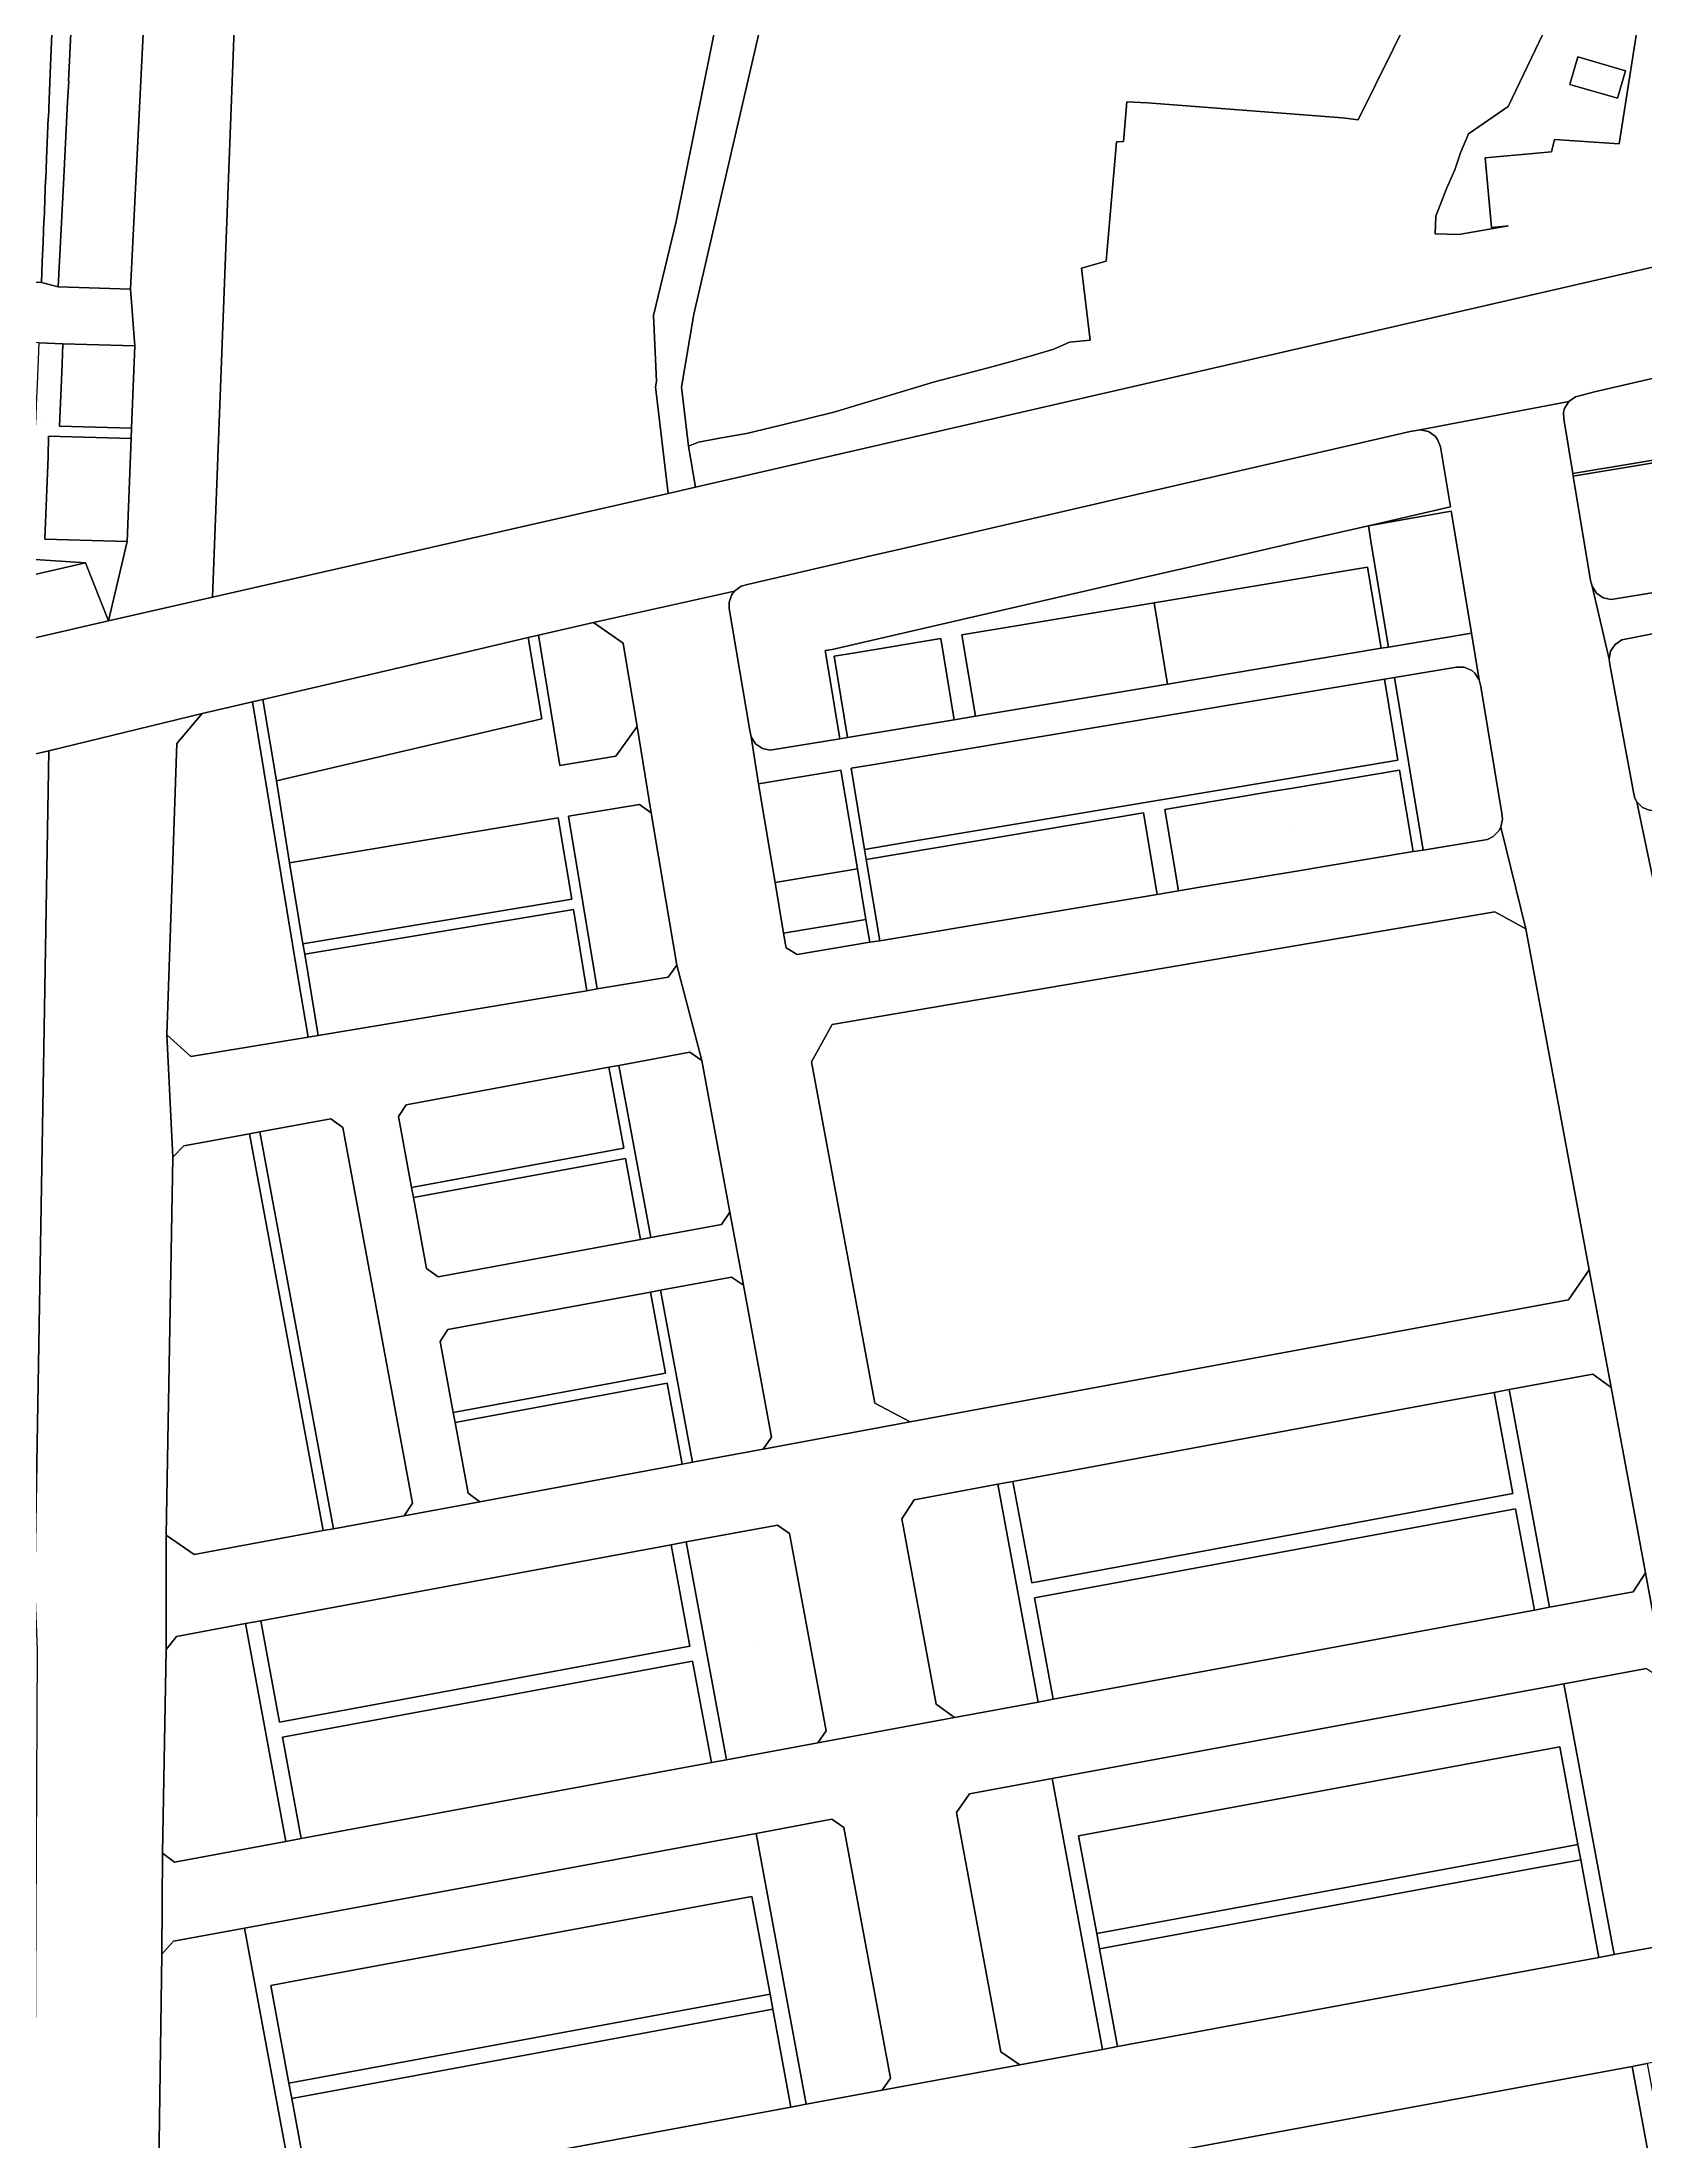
# Model space of a CAD drawing. Extents: x 536464 to 539642, y 1194643 to 1197409.
# Drawn here: x 537380.3 to 537691.7, y 1195366.7 to 1195774.4 of the extents above; entities that cross this region are included whole.
import ezdxf

# ---------------------------------------------------------------- set-up
doc = ezdxf.new("R2010")
doc.units = 0
for name, color, linetype in [('Level 30', 7, 'Continuous'), ('Level 33', 7, 'Continuous'), ('Level 35', 7, 'Continuous'), ('Level 54', 7, 'Continuous'), ('Level 60', 7, 'Continuous')]:
    doc.layers.add(name, color=color, linetype=linetype)

msp = doc.modelspace()

# ---------------------------------------------------------------- linework, layer by layer
at = {"layer": 'Level 30'}
for points in [[(537413.44, 1195666.63), (537393.24, 1195662.03), (537396.84, 1195677.43), (537397.61, 1195697.43), (537397.69, 1195699.43), (537398.38, 1195715.42), (537397.49, 1195726.43), (537400.89, 1195794.35), (537400.96, 1195795.85), (537401.76, 1195811.84), (537402.21, 1195822.83), (537402.89, 1195838.81), (537402.96, 1195840.8), (537405.98, 1195912.72), (537404.06, 1195914.78), (537404.73, 1195930.76), (537424.09, 1195946.53)], [(537505.62, 1195906.12), (537501.87, 1195901.58), (537499.63, 1195895.79), (537509.75, 1195875.39), (537516.14, 1195843.65), (537513.63, 1195790.42), (537503.4, 1195739.57), (537499.02, 1195721.33), (537499.62, 1195708.61), (537499.44, 1195707.51), (537501.91, 1195686.79), (537413.44, 1195666.63), (537424.09, 1195946.53)], [(537383.01, 1195794.92), (537382.34, 1195778.92), (537382.37, 1195778.92), (537381.99, 1195769.94), (537381.97, 1195769.94), (537381.76, 1195764.94), (537381.81, 1195764.94), (537381.59, 1195759.74), (537381.54, 1195759.74), (537381.21, 1195751.74), (537381.23, 1195751.74), (537381.06, 1195747.75), (537381.04, 1195747.75), (537380.88, 1195743.75), (537380.9, 1195743.75), (537380.74, 1195739.76), (537380.71, 1195739.76), (537380.53, 1195735.62), (537380.37, 1195731.76), (537380.39, 1195731.76), (537380.23, 1195727.76), (537366.23, 1195728.21), (537369.03, 1195795.36)], [(537400.89, 1195794.35), (537397.49, 1195726.43), (537383.49, 1195726.87), (537384.48, 1195746.84), (537384.5, 1195746.84), (537384.71, 1195750.84), (537384.69, 1195750.84), (537385.08, 1195758.83), (537385.29, 1195762.82), (537385.31, 1195762.82), (537385.51, 1195766.82), (537385.49, 1195766.82), (537386.08, 1195778.8), (537386.11, 1195778.8), (537386.31, 1195782.8), (537386.29, 1195782.8), (537386.48, 1195786.79), (537386.69, 1195790.79), (537386.71, 1195790.79), (537386.91, 1195794.79)], [(537687.73, 1195768.85), (537686.18, 1195763.51), (537676.92, 1195766.21), (537678.48, 1195771.55)], [(537676.92, 1195766.21), (537686.18, 1195763.51), (537687.73, 1195768.85), (537678.48, 1195771.55)], [(537820.31, 1195731.92), (537821.93, 1195729.05), (537825.76, 1195723.32), (537801.15, 1195717.63), (537793.17, 1195715.8), (537769.21, 1195710.26), (537713.27, 1195697.37), (537701.29, 1195694.6), (537677.48, 1195690.63), (537675.71, 1195701.27), (537675.7, 1195702.49), (537675.88, 1195703.28), (537676.7, 1195704.63), (537678, 1195705.57), (537681.72, 1195706.51), (537817.53, 1195737.83)], [(537337.85, 1195728.33), (537341.61, 1195728.2), (537355.59, 1195727.76), (537366.23, 1195728.21), (537380.23, 1195727.76), (537383.49, 1195726.87), (537397.49, 1195726.43), (537398.38, 1195715.42), (537384.35, 1195715.85), (537379.79, 1195716.01), (537365.82, 1195716.44), (537355.15, 1195716.78), (537341.2, 1195717.21), (537337.4, 1195717.32), (537323.4, 1195717.76), (537323.86, 1195728.76)], [(537384.35, 1195715.85), (537384.23, 1195711.86), (537383.7, 1195699.86), (537397.69, 1195699.43), (537397.61, 1195697.43), (537381.6, 1195697.92), (537381.5, 1195693.93), (537380.87, 1195677.93), (537396.84, 1195677.43), (537393.24, 1195662.03), (537388.79, 1195673.31), (537378.01, 1195674.03), (537378.35, 1195682.02), (537378.33, 1195682.02), (537379.02, 1195698.01), (537365.04, 1195698.45), (537365.13, 1195700.45), (537379.11, 1195700.01), (537379.27, 1195704.01), (537379.29, 1195704.01), (537379.47, 1195708.01), (537379.45, 1195708.01), (537379.79, 1195716.01)], [(537398.38, 1195715.42), (537397.69, 1195699.43), (537383.7, 1195699.86), (537384.23, 1195711.86), (537384.35, 1195715.85)], [(537649.44, 1195698.8), (537650.74, 1195697.9), (537651.25, 1195697.26), (537651.8, 1195695.82), (537653.75, 1195684.19), (537637.8, 1195680.51), (537625.56, 1195677.7), (537601.61, 1195672.16), (537593.61, 1195670.32), (537533.71, 1195656.49), (537532.36, 1195656.26), (537533.07, 1195652.06), (537535.22, 1195639.15), (537521.7, 1195636.94), (537520.16, 1195637.26), (537518.84, 1195638.16), (537517.99, 1195639.51), (537517.7, 1195640.77), (537513.73, 1195664.44), (537513.72, 1195665.67), (537514.25, 1195667.17), (537514.74, 1195667.8), (537516.03, 1195668.75), (537517.55, 1195669.17), (537542.09, 1195674.84), (537546.08, 1195675.74), (537562.07, 1195679.43), (537590.01, 1195685.9), (537645.94, 1195698.78), (537647.88, 1195699.13)], [(537336.47, 1195695.35), (537336.13, 1195687.35), (537336.15, 1195687.35), (537335.97, 1195683.35), (537335.83, 1195679.36), (537335.66, 1195675.37), (537335.64, 1195675.37), (537335.26, 1195666.37), (537335.05, 1195660.93), (537388.79, 1195673.31), (537393.24, 1195662.03), (537320.38, 1195645.24), (537322.49, 1195695.79)], [(537397.61, 1195697.43), (537396.84, 1195677.43), (537380.87, 1195677.93), (537381.5, 1195693.93), (537381.6, 1195697.92)], [(537696.9, 1195675.12), (537698.02, 1195668.34), (537684.93, 1195666.21), (537683.39, 1195666.53), (537682.09, 1195667.44), (537681.22, 1195668.77), (537680.95, 1195669.89), (537677.58, 1195690.12), (537693.93, 1195692.85)], [(537657.19, 1195663.61), (537657.8, 1195659.66), (537641.73, 1195656.96), (537638.43, 1195676.68), (537637.8, 1195680.51), (537653.9, 1195683.32)], [(537638.43, 1195676.68), (537641.73, 1195656.96), (537640.26, 1195656.71), (537637.62, 1195672.48), (537596.19, 1195665.57), (537571.35, 1195661.4), (537558.91, 1195659.33), (537561.55, 1195643.55), (537557.42, 1195642.85), (537554.79, 1195658.64), (537538.21, 1195655.86), (537534.07, 1195655.17), (537536.71, 1195639.39), (537535.22, 1195639.15), (537533.07, 1195652.06), (537532.36, 1195656.26), (537533.71, 1195656.49), (537593.61, 1195670.32), (537601.61, 1195672.16), (537625.56, 1195677.7), (537637.8, 1195680.51)], [(537640.26, 1195656.71), (537598.83, 1195649.78), (537596.19, 1195665.57), (537637.62, 1195672.48)], [(537514.25, 1195667.17), (537513.72, 1195665.67), (537513.73, 1195664.44), (537517.7, 1195640.77), (537517.99, 1195639.51), (537519.43, 1195630.42), (537521.81, 1195616.17), (537522.64, 1195611.26), (537524.29, 1195601.39), (537524.66, 1195599.18), (537524.81, 1195598.53), (537526.89, 1195597.25), (537541.01, 1195599.63), (537542.98, 1195599.93), (537596.81, 1195608.94), (537600.95, 1195609.63), (537605.11, 1195610.33), (537625.81, 1195613.77), (537629.95, 1195614.49), (537646.5, 1195617.25), (537648.46, 1195617.53), (537660.93, 1195619.61), (537662, 1195620.17), (537663.13, 1195621.26), (537663.53, 1195621.97), (537668.38, 1195602.27), (537662.32, 1195605.52), (537533.71, 1195583.7), (537529.72, 1195576.42), (537541.99, 1195510.16), (537548.85, 1195506.51), (537520.35, 1195501.21), (537521.95, 1195503.55), (537516.48, 1195533.05), (537513.86, 1195547.21), (537508.4, 1195576.7), (537503.54, 1195595.16), (537501.45, 1195607.79), (537498.61, 1195624.76), (537495.83, 1195641.51), (537493.47, 1195655.71), (537493.16, 1195657.68), (537487.4, 1195661.74), (537514.74, 1195667.8)], [(537598.83, 1195649.78), (537561.55, 1195643.55), (537558.91, 1195659.33), (537571.35, 1195661.4), (537596.19, 1195665.57)], [(537493.16, 1195657.68), (537493.47, 1195655.71), (537495.83, 1195641.51), (537491.72, 1195635.75), (537480.88, 1195633.95), (537476.68, 1195659.24), (537487.4, 1195661.74)], [(537477.35, 1195643), (537425.82, 1195631), (537423.2, 1195646.78), (537461.85, 1195655.77), (537474.72, 1195658.78)], [(537480.88, 1195633.95), (537491.72, 1195635.75), (537495.83, 1195641.51), (537498.61, 1195624.76), (537496.32, 1195626.39), (537482.52, 1195624.09), (537488.09, 1195590.57), (537486.12, 1195590.23), (537483.49, 1195606.01), (537431.32, 1195597.34), (537430.99, 1195599.32), (537483.17, 1195607.99), (537480.54, 1195623.77), (537428.38, 1195615.09), (537425.82, 1195631), (537477.35, 1195643), (537474.72, 1195658.78), (537476.68, 1195659.24)], [(537659.31, 1195650.56), (537658.46, 1195651.91), (537657.86, 1195652.43), (537656.41, 1195653.05), (537654.92, 1195653.08), (537642.87, 1195651.06), (537640.92, 1195650.74), (537616.06, 1195646.58), (537587.07, 1195641.72), (537541.51, 1195634.11), (537537.37, 1195633.41), (537540.01, 1195617.66), (537540.34, 1195615.73), (537542.98, 1195599.93), (537541.01, 1195599.63), (537540.27, 1195604.06), (537538.61, 1195613.92), (537535.41, 1195633.08), (537519.43, 1195630.42), (537517.99, 1195639.51), (537518.84, 1195638.16), (537520.16, 1195637.26), (537521.7, 1195636.94), (537535.22, 1195639.15), (537536.71, 1195639.39), (537557.42, 1195642.85), (537561.55, 1195643.55), (537598.83, 1195649.78), (537640.26, 1195656.71), (537641.73, 1195656.96), (537657.8, 1195659.66)], [(537557.42, 1195642.85), (537536.71, 1195639.39), (537534.07, 1195655.17), (537538.21, 1195655.86), (537554.79, 1195658.64)], [(537705.79, 1195627.38), (537693.98, 1195625.19), (537692.52, 1195625.19), (537691.04, 1195625.79), (537689.92, 1195626.92), (537689.55, 1195627.63), (537689.25, 1195628.79), (537684.66, 1195653.57), (537684.53, 1195654.6), (537684.83, 1195656.15), (537685.7, 1195657.47), (537687.03, 1195658.34), (537699.58, 1195660.8)], [(537643.55, 1195635), (537610.41, 1195629.44), (537548.29, 1195619.06), (537540.01, 1195617.66), (537537.37, 1195633.41), (537541.51, 1195634.11), (537587.07, 1195641.72), (537616.06, 1195646.58), (537640.92, 1195650.74)], [(537648.46, 1195617.53), (537646.5, 1195617.25), (537643.87, 1195633.04), (537623.16, 1195629.58), (537619.02, 1195628.88), (537602.45, 1195626.11), (537598.32, 1195625.44), (537600.95, 1195609.63), (537596.81, 1195608.94), (537594.18, 1195624.74), (537540.34, 1195615.73), (537540.01, 1195617.66), (537548.29, 1195619.06), (537610.41, 1195629.44), (537643.55, 1195635), (537640.92, 1195650.74), (537642.87, 1195651.06)], [(537656.41, 1195653.05), (537657.86, 1195652.43), (537658.46, 1195651.91), (537659.31, 1195650.56), (537659.61, 1195649.31), (537663.72, 1195624.64), (537663.84, 1195623.52), (537663.53, 1195621.97), (537663.13, 1195621.26), (537662, 1195620.17), (537660.93, 1195619.61), (537648.46, 1195617.53), (537642.87, 1195651.06), (537654.92, 1195653.08)], [(537430.08, 1195592.58), (537431.97, 1195581.24), (537409.19, 1195577.45), (537404.56, 1195581.69), (537406.53, 1195638.26), (537411.4, 1195644.03), (537421.16, 1195646.29)], [(537425.82, 1195631), (537428.38, 1195615.09), (537430.99, 1195599.32), (537431.32, 1195597.34), (537433.93, 1195581.56), (537431.97, 1195581.24), (537430.08, 1195592.58), (537421.16, 1195646.29), (537423.2, 1195646.78)], [(537406.53, 1195638.26), (537404.56, 1195581.69), (537405.74, 1195557.88), (537404.42, 1195484.54), (537404.42, 1195462.3), (537403.71, 1195422.76), (537403.57, 1195403.13), (537402.86, 1195352.83), (537378.88, 1195345.27), (537379.44, 1195462.31), (537378.94, 1195475.37), (537381.67, 1195636.79), (537411.4, 1195644.03)], [(537378.94, 1195475.37), (537361.36, 1195476.6), (537361.78, 1195494.29), (537357.84, 1195494.96), (537357.38, 1195476.89), (537305.8, 1195480.51), (537310.94, 1195620.49), (537381.67, 1195636.79)], [(537538.61, 1195613.92), (537522.64, 1195611.26), (537521.81, 1195616.17), (537519.43, 1195630.42), (537535.41, 1195633.08)], [(537646.5, 1195617.25), (537629.95, 1195614.49), (537625.81, 1195613.77), (537605.11, 1195610.33), (537600.95, 1195609.63), (537598.32, 1195625.44), (537602.45, 1195626.11), (537619.02, 1195628.88), (537623.16, 1195629.58), (537643.87, 1195633.04)], [(537498.61, 1195624.76), (537501.45, 1195607.79), (537503.54, 1195595.16), (537501.9, 1195592.86), (537488.09, 1195590.57), (537482.52, 1195624.09), (537496.32, 1195626.39)], [(537596.81, 1195608.94), (537542.98, 1195599.93), (537540.34, 1195615.73), (537594.18, 1195624.74)], [(537483.17, 1195607.99), (537430.99, 1195599.32), (537428.38, 1195615.09), (537480.54, 1195623.77)], [(537540.27, 1195604.06), (537524.29, 1195601.39), (537522.64, 1195611.26), (537538.61, 1195613.92)], [(537486.12, 1195590.23), (537477.33, 1195588.78), (537433.93, 1195581.56), (537431.32, 1195597.34), (537483.49, 1195606.01)], [(537668.38, 1195602.27), (537680.67, 1195536.02), (537676.66, 1195530.19), (537548.85, 1195506.51), (537541.99, 1195510.16), (537529.72, 1195576.42), (537533.71, 1195583.7), (537662.32, 1195605.52)], [(537541.01, 1195599.63), (537526.89, 1195597.25), (537524.81, 1195598.53), (537524.66, 1195599.18), (537524.29, 1195601.39), (537540.27, 1195604.06)], [(537508.4, 1195576.7), (537506.06, 1195578.29), (537492.3, 1195575.74), (537490.34, 1195575.38), (537451.02, 1195568.09), (537449.51, 1195565.78), (537452.07, 1195552.02), (537452.42, 1195550.05), (537454.98, 1195536.29), (537457.2, 1195534.67), (537496.53, 1195541.95), (537498.5, 1195542.32), (537512.26, 1195544.86), (537513.86, 1195547.21), (537516.48, 1195533.05), (537514.16, 1195534.64), (537500.4, 1195532.09), (537498.43, 1195531.73), (537459.11, 1195524.44), (537457.6, 1195522.12), (537460.15, 1195508.36), (537460.51, 1195506.4), (537463.07, 1195492.64), (537465.3, 1195491.01), (537450.64, 1195488.3), (537452.23, 1195490.74), (537438.72, 1195563.67), (537436.37, 1195565.37), (537422.61, 1195562.83), (537420.64, 1195562.46), (537407.86, 1195560.09), (537405.74, 1195557.88), (537404.56, 1195581.69), (537409.19, 1195577.45), (537431.97, 1195581.24), (537433.93, 1195581.56), (537477.33, 1195588.78), (537486.12, 1195590.23), (537488.09, 1195590.57), (537501.9, 1195592.86), (537503.54, 1195595.16)], [(537498.5, 1195542.32), (537496.53, 1195541.95), (537493.62, 1195557.68), (537452.42, 1195550.05), (537452.07, 1195552.02), (537493.26, 1195559.65), (537490.34, 1195575.38), (537492.3, 1195575.74)], [(537508.4, 1195576.7), (537513.86, 1195547.21), (537512.26, 1195544.86), (537498.5, 1195542.32), (537492.3, 1195575.74), (537506.06, 1195578.29)], [(537493.26, 1195559.65), (537452.07, 1195552.02), (537449.51, 1195565.78), (537451.02, 1195568.09), (537490.34, 1195575.38)], [(537438.72, 1195563.67), (537452.23, 1195490.74), (537450.64, 1195488.3), (537436.89, 1195485.76), (537422.61, 1195562.83), (537436.37, 1195565.37)], [(537434.93, 1195485.39), (537409.84, 1195480.74), (537404.42, 1195484.54), (537405.74, 1195557.88), (537407.86, 1195560.09), (537420.64, 1195562.46)], [(537436.89, 1195485.76), (537434.93, 1195485.39), (537420.64, 1195562.46), (537422.61, 1195562.83)], [(537496.53, 1195541.95), (537457.2, 1195534.67), (537454.98, 1195536.29), (537452.42, 1195550.05), (537493.62, 1195557.68)], [(537684.9, 1195513.19), (537681.36, 1195515.8), (537665.14, 1195512.79), (537662.2, 1195512.24), (537652.85, 1195510.52), (537568.8, 1195494.94), (537565.85, 1195494.39), (537549.63, 1195491.39), (537547.25, 1195487.69), (537553.93, 1195451.71), (537557.47, 1195449.11), (537530.92, 1195444.2), (537532.52, 1195446.53), (537525.42, 1195484.86), (537523.09, 1195486.48), (537505.39, 1195483.2), (537502.44, 1195482.65), (537422.81, 1195467.89), (537419.86, 1195467.34), (537406.44, 1195464.86), (537404.42, 1195462.3), (537404.42, 1195484.54), (537409.84, 1195480.74), (537434.93, 1195485.39), (537436.89, 1195485.76), (537450.64, 1195488.3), (537465.3, 1195491.01), (537504.62, 1195498.3), (537506.59, 1195498.66), (537520.35, 1195501.21), (537548.85, 1195506.51), (537676.66, 1195530.19), (537680.67, 1195536.02)], [(537501.35, 1195516), (537460.15, 1195508.36), (537457.6, 1195522.12), (537459.11, 1195524.44), (537498.43, 1195531.73)], [(537506.59, 1195498.66), (537504.62, 1195498.3), (537501.71, 1195514.03), (537460.51, 1195506.4), (537460.15, 1195508.36), (537501.35, 1195516), (537498.43, 1195531.73), (537500.4, 1195532.09)], [(537516.48, 1195533.05), (537521.95, 1195503.55), (537520.35, 1195501.21), (537506.59, 1195498.66), (537500.4, 1195532.09), (537514.16, 1195534.64)], [(537684.9, 1195513.19), (537691.57, 1195477.21), (537689.2, 1195473.52), (537672.98, 1195470.52), (537665.14, 1195512.79), (537681.36, 1195515.8)], [(537504.62, 1195498.3), (537465.3, 1195491.01), (537463.07, 1195492.64), (537460.51, 1195506.4), (537501.71, 1195514.03)], [(537672.98, 1195470.52), (537670.03, 1195469.98), (537666.38, 1195489.63), (537648.19, 1195486.27), (537572.99, 1195472.33), (537576.63, 1195452.66), (537573.68, 1195452.11), (537565.85, 1195494.39), (537568.8, 1195494.94), (537572.44, 1195475.28), (537607.83, 1195481.83), (537665.84, 1195492.59), (537662.2, 1195512.24), (537665.14, 1195512.79)], [(537665.84, 1195492.59), (537607.83, 1195481.83), (537572.44, 1195475.28), (537568.8, 1195494.94), (537652.85, 1195510.52), (537662.2, 1195512.24)], [(537573.68, 1195452.11), (537557.47, 1195449.11), (537553.93, 1195451.71), (537547.25, 1195487.69), (537549.63, 1195491.39), (537565.85, 1195494.39)], [(537525.42, 1195484.86), (537532.52, 1195446.53), (537530.92, 1195444.2), (537513.22, 1195440.92), (537505.39, 1195483.2), (537523.09, 1195486.48)], [(537670.03, 1195469.98), (537576.63, 1195452.66), (537572.99, 1195472.33), (537648.19, 1195486.27), (537666.38, 1195489.63)], [(537513.22, 1195440.92), (537510.27, 1195440.37), (537506.63, 1195460.04), (537440.27, 1195447.74), (537427, 1195445.28), (537430.64, 1195425.61), (537427.69, 1195425.06), (537419.86, 1195467.34), (537422.81, 1195467.89), (537426.45, 1195448.23), (537453, 1195453.14), (537506.08, 1195462.98), (537502.44, 1195482.65), (537505.39, 1195483.2)], [(537506.08, 1195462.98), (537453, 1195453.14), (537426.45, 1195448.23), (537422.81, 1195467.89), (537502.44, 1195482.65)], [(537427.69, 1195425.06), (537406.06, 1195421.05), (537403.71, 1195422.76), (537404.42, 1195462.3), (537406.44, 1195464.86), (537419.86, 1195467.34)], [(537510.27, 1195440.37), (537430.64, 1195425.61), (537427, 1195445.28), (537440.27, 1195447.74), (537506.63, 1195460.04)], [(537695.46, 1195456.18), (537704.08, 1195409.67), (537701.48, 1195406.04), (537685.48, 1195403.07), (537675.73, 1195455.68), (537691.76, 1195458.65)], [(537685.48, 1195403.07), (537682.53, 1195402.53), (537679.01, 1195421.5), (537678.47, 1195424.45), (537674.95, 1195443.44), (537581.55, 1195426.12), (537585.07, 1195407.15), (537585.62, 1195404.2), (537589.13, 1195385.22), (537586.18, 1195384.67), (537576.43, 1195437.28), (537675.73, 1195455.68)], [(537678.47, 1195424.45), (537669.13, 1195422.73), (537585.07, 1195407.15), (537581.55, 1195426.12), (537674.95, 1195443.44)], [(537586.18, 1195384.67), (537570.15, 1195381.7), (537566.46, 1195384.17), (537557.83, 1195430.68), (537560.4, 1195434.3), (537576.43, 1195437.28)], [(537536, 1195427.76), (537545.02, 1195379.09), (537543.41, 1195376.76), (537528.67, 1195374.03), (537518.93, 1195426.62), (537533.67, 1195429.36)], [(537528.67, 1195374.03), (537525.72, 1195373.48), (537522.21, 1195392.46), (537521.66, 1195395.4), (537518.15, 1195414.38), (537429.17, 1195397.89), (537424.74, 1195397.07), (537428.27, 1195378.09), (537428.81, 1195375.14), (537432.33, 1195356.17), (537429.38, 1195355.62), (537419.63, 1195408.22), (537518.93, 1195426.62)], [(537679.01, 1195421.5), (537669.67, 1195419.78), (537585.62, 1195404.2), (537585.07, 1195407.15), (537669.13, 1195422.73), (537678.47, 1195424.45)], [(537682.53, 1195402.53), (537589.13, 1195385.22), (537585.62, 1195404.2), (537669.67, 1195419.78), (537679.01, 1195421.5)], [(537521.66, 1195395.4), (537428.27, 1195378.09), (537424.74, 1195397.07), (537429.17, 1195397.89), (537518.15, 1195414.38)], [(537429.38, 1195355.62), (537404.9, 1195351.09), (537402.86, 1195352.83), (537403.57, 1195403.13), (537405.87, 1195405.67), (537419.63, 1195408.22)], [(537522.21, 1195392.46), (537428.81, 1195375.14), (537428.27, 1195378.09), (537521.66, 1195395.4)], [(537525.72, 1195373.48), (537432.33, 1195356.17), (537428.81, 1195375.14), (537522.21, 1195392.46)], [(537699.23, 1195342.59), (537696.29, 1195342.04), (537692.91, 1195360.23), (537599.03, 1195342.83), (537594.6, 1195342.01), (537597.97, 1195323.81), (537595.02, 1195323.26), (537587.73, 1195362.59), (537590.68, 1195363.14), (537594.05, 1195344.96), (537678.11, 1195360.53), (537692.37, 1195363.17), (537689, 1195381.36), (537691.95, 1195381.91)], [(537692.37, 1195363.17), (537678.11, 1195360.53), (537594.05, 1195344.96), (537590.68, 1195363.14), (537689, 1195381.36)]]:
    msp.add_lwpolyline(points, close=True, dxfattribs=at)
for points in [[(537320.38, 1195645.24), (537393.24, 1195662.03), (537413.44, 1195666.63), (537501.91, 1195686.79), (537507.18, 1195688), (537977.02, 1195796.08), (538012.62, 1195804.27), (538123.2, 1195829.71), (538173.69, 1195841.32), (538188.01, 1195844.6), (538379.02, 1195888.31), (538476.76, 1195910.44), (538481.88, 1195911.6), (538530.06, 1195922.5), (538589.13, 1195935.88)], [(537690.92, 1195783.18), (537686.47, 1195754.66), (537673.92, 1195755.5), (537673.35, 1195753.14), (537660.46, 1195751.95), (537661.71, 1195738.44), (537665.02, 1195738.74), (537655.35, 1195737.09), (537650.75, 1195737.18), (537650.89, 1195740.61), (537653.02, 1195746.14), (537654.59, 1195749.6), (537655.71, 1195752.89), (537657.26, 1195756.61), (537664.95, 1195761.88), (537688.32, 1195810.73)], [(537688.32, 1195810.73), (537664.95, 1195761.88), (537657.26, 1195756.61), (537655.71, 1195752.89), (537654.59, 1195749.6), (537653.02, 1195746.14), (537650.89, 1195740.61), (537650.75, 1195737.18), (537655.35, 1195737.09), (537665.02, 1195738.74), (537661.71, 1195738.44), (537660.46, 1195751.95), (537673.35, 1195753.14), (537673.92, 1195755.5), (537686.47, 1195754.66), (537690.92, 1195783.18)], [(537977.02, 1195796.08), (537507.18, 1195688), (537505.84, 1195695.98), (537507.79, 1195696.73), (537512.22, 1195697.58), (537517.1, 1195698.45), (537524.05, 1195700.11), (537534.01, 1195702.59), (537553.58, 1195708.46), (537564.02, 1195711.19), (537568.95, 1195712.56), (537572.81, 1195713.61), (537576.74, 1195714.77), (537579.81, 1195716.16), (537583.78, 1195716.51), (537582.11, 1195730.53), (537586.92, 1195731.89), (537588.93, 1195755.03), (537590.26, 1195755.09), (537590.93, 1195762.83), (537594.92, 1195762.61), (537632.8, 1195759.73), (537635.79, 1195759.35), (537652.74, 1195793.63)], [(537652.74, 1195793.63), (537635.79, 1195759.35), (537632.8, 1195759.73), (537594.92, 1195762.61), (537590.93, 1195762.83), (537590.26, 1195755.09), (537588.93, 1195755.03), (537586.92, 1195731.89), (537582.11, 1195730.53), (537583.78, 1195716.51), (537579.81, 1195716.16), (537576.74, 1195714.77), (537572.81, 1195713.61), (537568.95, 1195712.56), (537564.02, 1195711.19), (537553.58, 1195708.46), (537534.01, 1195702.59), (537524.05, 1195700.11), (537517.1, 1195698.45), (537512.22, 1195697.58), (537507.79, 1195696.73), (537505.84, 1195695.98), (537504.47, 1195707.39), (537506.88, 1195721.57), (537522.44, 1195788.97)], [(537522.44, 1195788.97), (537506.88, 1195721.57), (537504.47, 1195707.39), (537505.84, 1195695.98), (537507.18, 1195688), (537501.91, 1195686.79), (537499.44, 1195707.51), (537499.62, 1195708.61), (537499.02, 1195721.33), (537503.4, 1195739.57), (537513.63, 1195790.42)], [(537386.08, 1195778.8), (537385.49, 1195766.82), (537385.51, 1195766.82), (537385.31, 1195762.82), (537385.29, 1195762.82), (537385.08, 1195758.83), (537384.69, 1195750.84), (537384.71, 1195750.84), (537384.5, 1195746.84), (537384.48, 1195746.84), (537383.49, 1195726.87), (537380.23, 1195727.76), (537380.39, 1195731.76), (537380.37, 1195731.76), (537380.53, 1195735.62), (537380.71, 1195739.76), (537380.74, 1195739.76), (537380.9, 1195743.75), (537380.88, 1195743.75), (537381.04, 1195747.75), (537381.06, 1195747.75), (537381.23, 1195751.74), (537381.21, 1195751.74), (537381.54, 1195759.74), (537381.59, 1195759.74), (537381.81, 1195764.94), (537381.76, 1195764.94), (537381.97, 1195769.94), (537381.99, 1195769.94), (537382.37, 1195778.92)], [(537817.53, 1195737.83), (537681.72, 1195706.51), (537678, 1195705.57), (537676.7, 1195704.63), (537647.88, 1195699.13), (537645.94, 1195698.78), (537590.01, 1195685.9), (537562.07, 1195679.43), (537546.08, 1195675.74), (537542.09, 1195674.84), (537517.55, 1195669.17), (537516.03, 1195668.75), (537514.74, 1195667.8), (537487.4, 1195661.74), (537476.68, 1195659.24), (537474.72, 1195658.78), (537461.85, 1195655.77), (537423.2, 1195646.78), (537421.16, 1195646.29), (537411.4, 1195644.03), (537381.67, 1195636.79), (537310.94, 1195620.49)], [(537695.46, 1195456.18), (537691.57, 1195477.21), (537684.9, 1195513.19), (537680.67, 1195536.02), (537668.38, 1195602.27), (537663.53, 1195621.97), (537663.84, 1195623.52), (537663.72, 1195624.64), (537659.61, 1195649.31), (537659.31, 1195650.56), (537657.8, 1195659.66), (537657.19, 1195663.61), (537653.9, 1195683.32), (537637.8, 1195680.51), (537653.75, 1195684.19), (537651.8, 1195695.82), (537651.25, 1195697.26), (537650.74, 1195697.9), (537649.44, 1195698.8), (537647.88, 1195699.13), (537676.7, 1195704.63), (537675.88, 1195703.28), (537675.7, 1195702.49), (537675.71, 1195701.27), (537677.48, 1195690.63), (537677.58, 1195690.12), (537680.95, 1195669.89), (537681.22, 1195668.77), (537684.53, 1195654.6), (537684.66, 1195653.57), (537689.25, 1195628.79), (537689.55, 1195627.63), (537689.92, 1195626.92), (537694.18, 1195606.43)], [(537693.93, 1195692.85), (537677.58, 1195690.12), (537677.48, 1195690.63), (537701.29, 1195694.6)], [(537378.01, 1195674.03), (537388.79, 1195673.31), (537335.05, 1195660.93)], [(537699.58, 1195660.8), (537687.03, 1195658.34), (537685.7, 1195657.47), (537684.83, 1195656.15), (537684.53, 1195654.6), (537681.22, 1195668.77), (537682.09, 1195667.44), (537683.39, 1195666.53), (537684.93, 1195666.21), (537698.02, 1195668.34)], [(537694.18, 1195606.43), (537689.92, 1195626.92), (537691.04, 1195625.79), (537692.52, 1195625.19)], [(537691.76, 1195458.65), (537675.73, 1195455.68), (537576.43, 1195437.28), (537560.4, 1195434.3), (537557.83, 1195430.68), (537566.46, 1195384.17), (537570.15, 1195381.7), (537543.41, 1195376.76), (537545.02, 1195379.09), (537536, 1195427.76), (537533.67, 1195429.36), (537518.93, 1195426.62), (537419.63, 1195408.22), (537405.87, 1195405.67), (537403.57, 1195403.13), (537403.71, 1195422.76), (537406.06, 1195421.05), (537427.69, 1195425.06), (537430.64, 1195425.61), (537510.27, 1195440.37), (537513.22, 1195440.92), (537530.92, 1195444.2), (537557.47, 1195449.11), (537573.68, 1195452.11), (537576.63, 1195452.66), (537670.03, 1195469.98), (537672.98, 1195470.52), (537689.2, 1195473.52), (537691.57, 1195477.21), (537695.46, 1195456.18)], [(537432.33, 1195356.17), (537525.72, 1195373.48), (537528.67, 1195374.03), (537543.41, 1195376.76), (537570.15, 1195381.7), (537586.18, 1195384.67), (537589.13, 1195385.22), (537682.53, 1195402.53), (537685.48, 1195403.07), (537701.48, 1195406.04), (537704.08, 1195409.67), (537709.2, 1195382.05), (537705.91, 1195384.49), (537691.95, 1195381.91), (537689, 1195381.36), (537590.68, 1195363.14)]]:
    msp.add_lwpolyline(points, dxfattribs=at)

# ---------------------------------------------------------------- texts
at = {"layer": 'Level 33'}
for s, p in [('ODT', (537682.3, 1195767.52)), ('TON', (537563.26, 1195765)), ('ODT', (537392.16, 1195760.61)), ('DGT', (537382.8, 1195736.44)), ('ODT', (537391, 1195707.64)), ('DGT', (537381.44, 1195701.26)), ('ODT', (537389.2, 1195687.67)), ('ODT', (537687.77, 1195679.24)), ('ODT', (537647.79, 1195670.12)), ('ODT', (537549.32, 1195668.3)), ('DGT', (537556.93, 1195659.17)), ('ODT', (537618.18, 1195661.13)), ('ODT', (537578.85, 1195654.55)), ('ODT', (537486.36, 1195649.57)), ('ODT', (537545.72, 1195649.01)), ('ODT', (537450.24, 1195644.88)), ('DGT', (537532.3, 1195635.48)), ('ODT', (537590.38, 1195634.19)), ('ODT', (537653.63, 1195635.64)), ('DGT', (537458.15, 1195628.97)), ('DGT', (537619.68, 1195629.99)), ('ODT', (537528.99, 1195622.17)), ('ODT', (537622.35, 1195621.33)), ('DGT', (537426.51, 1195617.98)), ('ODT', (537568.54, 1195612.33)), ('ODT', (537455.75, 1195611.54)), ('ODT', (537493.16, 1195608.64)), ('TSC', (537531.41, 1195607.65)), ('ODT', (537532.59, 1195600.5)), ('ODT', (537416.65, 1195595.25)), ('ODT', (537458.68, 1195593.79)), ('DGT', (537489.29, 1195583.66)), ('DGT', (537519.82, 1195579.27)), ('DGT', (537682.61, 1195573.13)), ('ODT', (537471.17, 1195563.69)), ('ODT', (537503.24, 1195560.49)), ('DGT', (537388.75, 1195556.68)), ('DGT', (537479.62, 1195556.44)), ('DGD', (537603.24, 1195556.39)), ('ODT', (537474.42, 1195545.99)), ('DGT', (537426.68, 1195537.01)), ('ODT', (537437.69, 1195525.17)), ('ODT', (537479.26, 1195520.04)), ('ODT', (537511.32, 1195516.84)), ('DGT', (537487.83, 1195512.14)), ('ODT', (537482.5, 1195502.34)), ('ODT', (537417.27, 1195501.93)), ('DGT', (537504.6, 1195490.68)), ('ODT', (537617.29, 1195493.76)), ('ODT', (537678.62, 1195493.43)), ('DGT', (537619.37, 1195482.45)), ('ODT', (537560.15, 1195471.47)), ('ODT', (537621.48, 1195471.15)), ('ODT', (537464.41, 1195465.43)), ('ODT', (537519.1, 1195463.88)), ('DGT', (537466.51, 1195454.13)), ('ODT', (537468.6, 1195442.82)), ('ODT', (537413.71, 1195437.85)), ('DGT', (537611.21, 1195439.69)), ('ODT', (537690.16, 1195431.16)), ('DGT', (537479.44, 1195426.98)), ('ODT', (537629.98, 1195425.29)), ('DGT', (537631.98, 1195414.32)), ('ODT', (537571.7, 1195409.18)), ('DGT', (537427.2, 1195402.54)), ('ODT', (537532.12, 1195401.88)), ('ODT', (537634.05, 1195403.36)), ('ODT', (537473.17, 1195396.23)), ('DGT', (537475.2, 1195385.27)), ('ODT', (537477.23, 1195374.31)), ('ODT', (537414.02, 1195369.11))]:
    msp.add_text(s, height=0.00763, dxfattribs=at).set_placement(p)
at = {"layer": 'Level 35'}
for s, p in [('443', (537682.33, 1195767.52)), ('499', (537563.29, 1195765)), ('482', (537392.19, 1195760.61)), ('480', (537382.83, 1195736.44)), ('497', (537391.03, 1195707.64)), ('529', (537381.47, 1195701.26)), ('515', (537389.23, 1195687.67)), ('523', (537687.8, 1195679.24)), ('533', (537647.82, 1195670.12)), ('548', (537549.35, 1195668.3)), ('546', (537556.95, 1195659.17)), ('537', (537618.21, 1195661.13)), ('542', (537578.88, 1195654.55)), ('550', (537486.39, 1195649.57)), ('547', (537545.75, 1195649.01)), ('552', (537450.27, 1195644.88)), ('580', (537532.33, 1195635.48)), ('565', (537590.41, 1195634.19)), ('564', (537653.66, 1195635.64)), ('586', (537458.18, 1195628.97)), ('570', (537619.71, 1195629.99)), ('569', (537529.02, 1195622.17)), ('571', (537622.38, 1195621.33)), ('590', (537426.54, 1195617.98)), ('581', (537568.57, 1195612.33)), ('582', (537455.78, 1195611.54)), ('585', (537493.19, 1195608.64)), ('577', (537531.44, 1195607.65)), ('583', (537532.62, 1195600.5)), ('592', (537416.68, 1195595.25)), ('591', (537458.71, 1195593.79)), ('642', (537489.32, 1195583.66)), ('636', (537519.85, 1195579.27)), ('971', (537682.64, 1195573.13)), ('606', (537471.2, 1195563.69)), ('613', (537503.27, 1195560.49)), ('736', (537388.78, 1195556.68)), ('612', (537479.65, 1195556.44)), ('633', (537603.27, 1195556.39)), ('618', (537474.45, 1195545.99)), ('646', (537426.71, 1195537.01)), ('644', (537437.72, 1195525.17)), ('630', (537479.29, 1195520.04)), ('638', (537511.35, 1195516.84)), ('637', (537487.86, 1195512.14)), ('640', (537482.53, 1195502.34)), ('650', (537417.3, 1195501.93)), ('675', (537504.63, 1195490.68)), ('656', (537617.32, 1195493.76)), ('660', (537678.65, 1195493.43)), ('668', (537619.4, 1195482.45)), ('671', (537560.18, 1195471.47)), ('667', (537621.51, 1195471.15)), ('670', (537464.44, 1195465.43)), ('676', (537519.13, 1195463.88)), ('686', (537466.54, 1195454.13)), ('685', (537468.63, 1195442.82)), ('688', (537413.74, 1195437.85)), ('708', (537611.24, 1195439.69)), ('698', (537690.19, 1195431.16)), ('715', (537479.47, 1195426.98)), ('693', (537630.01, 1195425.29)), ('696', (537632.01, 1195414.32)), ('711', (537571.73, 1195409.18)), ('730', (537427.23, 1195402.54)), ('718', (537532.15, 1195401.88)), ('709', (537634.08, 1195403.36)), ('714', (537473.2, 1195396.23)), ('716', (537475.23, 1195385.27)), ('732', (537477.26, 1195374.31)), ('733', (537414.05, 1195369.11))]:
    msp.add_text(s, height=0.00763, dxfattribs=at).set_placement(p)
at = {"layer": 'Level 54'}
for s, p in [('53.58', (537682.33, 1195767.51)), ('8777.47', (537563.29, 1195764.99)), ('952.10', (537392.19, 1195760.6)), ('354.20', (537382.83, 1195736.43)), ('224.02', (537391.03, 1195707.62)), ('308.82', (537381.47, 1195701.25)), ('319.64', (537389.23, 1195687.66)), ('408.13', (537687.8, 1195679.23)), ('391.13', (537647.82, 1195670.1)), ('2536.94', (537549.35, 1195668.29)), ('609.73', (537556.95, 1195659.15)), ('672.04', (537618.21, 1195661.12)), ('604.56', (537578.88, 1195654.54)), ('392.52', (537486.39, 1195649.56)), ('335.95', (537545.75, 1195649)), ('844.41', (537450.27, 1195644.87)), ('922.70', (537532.33, 1195635.47)), ('1676.35', (537590.41, 1195634.17)), ('544.07', (537653.66, 1195635.63)), ('1359.96', (537458.18, 1195628.96)), ('340.94', (537619.71, 1195629.98)), ('314.83', (537529.02, 1195622.16)), ('739.33', (537622.38, 1195621.31)), ('134.59', (537426.54, 1195617.97)), ('874.35', (537568.57, 1195612.32)), ('845.77', (537455.78, 1195611.53)), ('539.70', (537493.19, 1195608.63)), ('161.88', (537531.44, 1195607.64)), ('71.47', (537532.62, 1195600.49)), ('1374.35', (537416.68, 1195595.24)), ('845.68', (537458.71, 1195593.77)), ('3152.46', (537489.32, 1195583.65)), ('5562.29', (537519.85, 1195579.26)), ('17963.28', (537682.64, 1195573.12)), ('668.22', (537471.2, 1195563.68)), ('539.81', (537503.27, 1195560.48)), ('7199.61', (537388.78, 1195556.67)), ('151.83', (537479.65, 1195556.43)), ('10900.39', (537603.27, 1195556.38)), ('668.26', (537474.45, 1195545.98)), ('156.56', (537426.71, 1195537)), ('1249.56', (537437.72, 1195525.16)), ('668.46', (537479.29, 1195520.03)), ('539.74', (537511.35, 1195516.82)), ('151.68', (537487.86, 1195512.13)), ('668.48', (537482.53, 1195502.33)), ('1796.56', (537417.3, 1195501.92)), ('5240.14', (537504.63, 1195490.66)), ('1900.18', (537617.32, 1195493.75)), ('828.66', (537678.65, 1195493.42)), ('542.36', (537619.4, 1195482.44)), ('828.90', (537560.18, 1195471.45)), ('1899.82', (537621.51, 1195471.14)), ('1619.93', (537464.44, 1195465.42)), ('855.68', (537519.13, 1195463.87)), ('500.54', (537466.54, 1195454.12)), ('1619.94', (537468.63, 1195442.81)), ('857.27', (537413.74, 1195437.84)), ('1450.86', (537611.24, 1195439.68)), ('1033.13', (537690.19, 1195431.15)), ('5655.81', (537479.47, 1195426.97)), ('1833.26', (537630.01, 1195425.28)), ('284.74', (537632.01, 1195414.31)), ('1032.89', (537571.73, 1195409.17)), ('1450.49', (537427.23, 1195402.53)), ('905.20', (537532.15, 1195401.87)), ('1833.62', (537634.08, 1195403.35)), ('1833.31', (537473.2, 1195396.22)), ('284.76', (537475.23, 1195385.26)), ('1833.15', (537477.26, 1195374.3)), ('1153.58', (537414.05, 1195369.09))]:
    msp.add_text(s, height=0.00763, dxfattribs=at).set_placement(p)
at = {"layer": 'Level 60'}
for s, p in [('GDC', (537682.3, 1195767.51)), ('CDS', (537563.26, 1195764.99)), ('GDC', (537392.16, 1195760.6)), ('UBQ', (537382.8, 1195736.43)), ('GDC', (537391, 1195707.62)), ('UBQ', (537381.44, 1195701.25)), ('GDC', (537389.2, 1195687.66)), ('GDC', (537687.77, 1195679.23)), ('GDC', (537647.79, 1195670.1)), ('GDC', (537549.32, 1195668.29)), ('UBQ', (537556.92, 1195659.15)), ('GDC', (537618.18, 1195661.12)), ('GDC', (537578.85, 1195654.54)), ('GDC', (537486.36, 1195649.56)), ('GDC', (537545.72, 1195649)), ('GDC', (537450.24, 1195644.87)), ('UBQ', (537532.3, 1195635.47)), ('GDC', (537590.38, 1195634.17)), ('GDC', (537653.63, 1195635.63)), ('UBQ', (537458.15, 1195628.96)), ('UBQ', (537619.68, 1195629.98)), ('GDC', (537528.99, 1195622.16)), ('GDC', (537622.35, 1195621.31)), ('UBQ', (537426.51, 1195617.97)), ('GDC', (537568.54, 1195612.32)), ('GDC', (537455.75, 1195611.53)), ('GDC', (537493.16, 1195608.63)), ('TCN', (537531.41, 1195607.64)), ('GDC', (537532.58, 1195600.49)), ('GDC', (537416.65, 1195595.24)), ('GDC', (537458.68, 1195593.77)), ('UBQ', (537489.29, 1195583.65)), ('UBQ', (537519.82, 1195579.26)), ('UBQ', (537682.61, 1195573.12)), ('GDC', (537471.17, 1195563.68)), ('GDC', (537503.24, 1195560.48)), ('UBQ', (537388.75, 1195556.67)), ('UBQ', (537479.62, 1195556.43)), ('TSN', (537603.24, 1195556.38)), ('GDC', (537474.42, 1195545.98)), ('UBQ', (537426.68, 1195537)), ('GDC', (537437.69, 1195525.16)), ('GDC', (537479.26, 1195520.03)), ('GDC', (537511.32, 1195516.82)), ('UBQ', (537487.83, 1195512.13)), ('GDC', (537482.5, 1195502.33)), ('GDC', (537417.27, 1195501.92)), ('UBQ', (537504.6, 1195490.66)), ('GDC', (537617.29, 1195493.75)), ('GDC', (537678.62, 1195493.42)), ('UBQ', (537619.37, 1195482.44)), ('GDC', (537560.15, 1195471.45)), ('GDC', (537621.48, 1195471.14)), ('GDC', (537464.41, 1195465.42)), ('GDC', (537519.1, 1195463.87)), ('UBQ', (537466.51, 1195454.12)), ('GDC', (537468.6, 1195442.81)), ('GDC', (537413.7, 1195437.84)), ('UBQ', (537611.21, 1195439.68)), ('GDC', (537690.16, 1195431.15)), ('UBQ', (537479.44, 1195426.97)), ('GDC', (537629.98, 1195425.28)), ('UBQ', (537631.98, 1195414.31)), ('GDC', (537571.7, 1195409.17)), ('UBQ', (537427.2, 1195402.53)), ('GDC', (537532.12, 1195401.87)), ('GDC', (537634.05, 1195403.35)), ('GDC', (537473.17, 1195396.22)), ('UBQ', (537475.2, 1195385.26)), ('GDC', (537477.23, 1195374.3)), ('GDC', (537414.02, 1195369.09))]:
    msp.add_text(s, height=0.00763, dxfattribs=at).set_placement(p)

doc.saveas('drawing.dxf')
